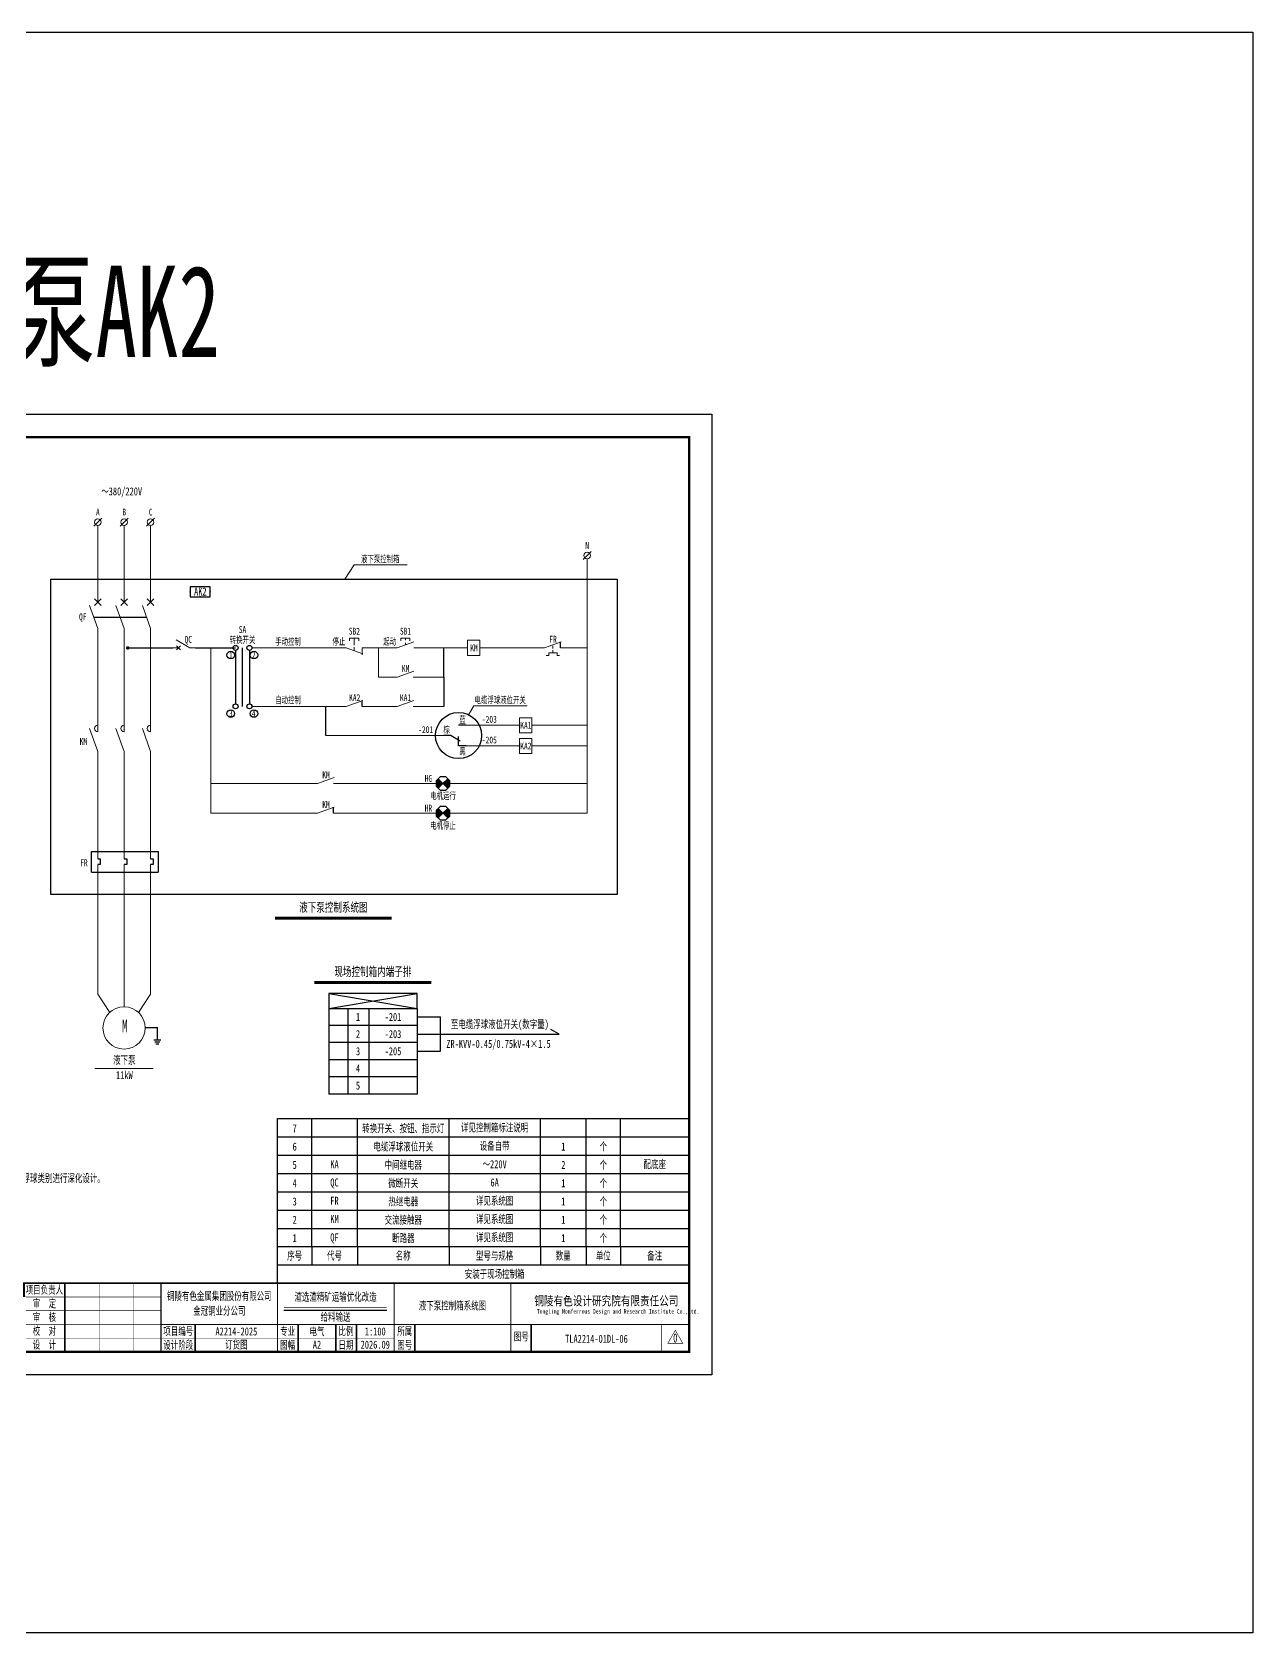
# Model space of a CAD drawing. Header units: millimetres. Extents: x 257344 to 1270023, y 272924 to 540726.
# Drawn here: x 727070 to 780473, y 446375 to 516375 of the extents above; entities that cross this region are included whole.
import ezdxf
from ezdxf.enums import TextEntityAlignment as Align

# ---------------------------------------------------------------- set-up
doc = ezdxf.new("R2010")
doc.units = ezdxf.units.MM
for name, pattern in [('DASHED', [0.75, 0.5, -0.25]), ('常规', [20, 10, 0, 10]), ('接地线', [1460, 500, 500, -200, 60, -200])]:
    doc.linetypes.add(name, pattern=pattern)
for name, color, linetype, lineweight in [('01', 7, 'Continuous', 50), ('1轮廓实线层', 7, 'Continuous', 18), ('_0', 7, 'Continuous', 25), ('CAXA0层', 7, 'Continuous', 25), ('SW', 8, 'Continuous', 20)]:
    doc.layers.add(name, color=color, linetype=linetype, lineweight=lineweight)
for name, color, linetype in [('4虚线层', 6, 'DASHED'), ('MX', 3, 'Continuous'), ('TEXT', 4, 'Continuous'), ('动力平面导线层', 3, '常规'), ('动力平面设备层', 1, 'Continuous'), ('图框', 7, 'Continuous'), ('标注-照明', 7, 'Continuous'), ('照明平面导线层', 3, 'Continuous'), ('照明平面设备层', 1, 'Continuous'), ('电气-接地设计-接地线', 3, '接地线')]:
    doc.layers.add(name, color=color, linetype=linetype)
doc.styles.add('HZ', font='', dxfattribs={"width": 0.75})
doc.styles.add('标准', font='', dxfattribs={"width": 0.667})
doc.styles.get('HZ').set_extended_font_data('SimSun')
doc.styles.get('标准').set_extended_font_data('NSimSun')

# ---------------------------------------------------------------- blocks, each defined once
blk = doc.blocks.new('HHG')
at = {"layer": '01', "color": 3, "lineweight": 30}
for p, q in [((320, 0), (0, 0)), ((320, 0), (708, -224)), ((959, 450), (640, 450)), ((640, -452), (640, -42)), ((959, -452), (640, -452))]:
    blk.add_line(p, q, dxfattribs=at)
blk = doc.blocks.new('*U31')
at = {"layer": '1轮廓实线层'}
for p, q in [((0, 15), (0, 10)), ((0, 5), (-3.5, 11.06)), ((0, 10), (-0.88, 10.88)), ((0, 10), (-0.88, 9.12)), ((0, 10), (0.88, 10.88)), ((0, 10), (0.88, 9.12)), ((0, 5), (0, 0))]:
    blk.add_line(p, q, dxfattribs=at)
blk = doc.blocks.new('PLA1')
at = {"color": 0, "linetype": 'ByBlock', "lineweight": -2}
for p, q in [((-500, 500), (-500, 0)), ((500, 500), (-500, 500)), ((-500, 0), (500, 0)), ((500, 0), (500, 500))]:
    blk.add_line(p, q, dxfattribs=at)
for p in [(-500, 250), (0, 500), (0, 0), (500, 250)]:
    blk.add_point(p, dxfattribs=at)
blk = doc.blocks.new('3')
at = {"layer": 'TEXT', "color": 7, "lineweight": 25, "style": 'HZ', "width": 0.75}
for s, height, p in [('铜陵有色设计研究院有限责任公司', 400, (221501, 249018)), ('Tongling Nonferrous Design and Research Institute Co.,Ltd.', 200, (221613, 248659))]:
    blk.add_text(s, height=height, dxfattribs=at).set_placement(p)
blk = doc.blocks.new('铜陵有色图签02')
at = {"layer": '图框', "linetype": 'Continuous', "lineweight": 50}
for p, q in [((-38401, 3003), (-38401, 1)), ((-29100, 3001), (-29100, 0))]:
    blk.add_line(p, q, dxfattribs=at)
at = {"layer": '图框', "color": 7, "linetype": 'Continuous', "lineweight": 25}
for p, q in [((-36201, 3010), (-36201, 9)), ((-34701, 3010), (-34701, 9)), ((-33401, 3017), (-33401, 16)), ((-31901, 3017), (-31901, 16)), ((-30601, 3017), (-30601, 16)), ((-29100, 1201), (-37501, 1201))]:
    blk.add_line(p, q, dxfattribs=at)
at = {"layer": '图框', "color": 7, "linetype": 'Continuous', "lineweight": 35}
for p, q in [((-27300, 3001), (-27300, 1)), ((-21600, 1197), (-21600, -3)), ((-17100, 1200), (-17100, 0)), ((-15450, 0), (-15450, 1200)), ((-14550, 1200), (-14550, 0)), ((-12000, 1201), (-12000, 1)), ((-6900, 1202), (-6900, 2))]:
    blk.add_line(p, q, dxfattribs=at)
at = {"layer": '图框', "lineweight": 25}
blk.add_line((-17723, 1830), (-13223, 1830), dxfattribs=at)
at = {"layer": '图框', "lineweight": 70, "const_width": 70}
blk.add_lwpolyline([(-17980, 3001), (0, 3001), (-38401, 3001)], dxfattribs=at)
at = {"layer": '图框', "color": 7, "linetype": 'Continuous', "lineweight": 25, "const_width": 25}
for points in [[(-37501, 3000), (-37501, 0)], [(-25800, 3001), (-25800, 1)], [(-24300, 3001), (-24300, 1)], [(-23100, 2401), (-37501, 2401)], [(-23100, 1801), (-37501, 1801)], [(-23100, 1201), (-29100, 1201)], [(-602, 943), (-932, 371), (-272, 371), (-602, 943)], [(-12900, 600), (-18000, 600), (-37501, 600)]]:
    blk.add_lwpolyline(points, dxfattribs=at)
at = {"layer": '图框', "linetype": 'Continuous', "lineweight": 50, "const_width": 50}
for points in [[(-23100, 3001), (-23100, 1)], [(-18000, 3000), (-18000, 0)]]:
    blk.add_lwpolyline(points, dxfattribs=at)
at = {"layer": '图框', "lineweight": 50, "const_width": 50}
for points in [[(-12900, 3001), (-12900, 1)], [(-7800, 3001), (-7800, 1)], [(0, 3000), (0, 0)], [(-23100, 1200), (0, 1200)]]:
    blk.add_lwpolyline(points, dxfattribs=at)
at = {"layer": '图框', "lineweight": 25, "const_width": 35}
blk.add_lwpolyline([(-17723, 1930), (-13223, 1930)], dxfattribs=at)
at = {"layer": '图框', "color": 7, "linetype": 'Continuous', "lineweight": 35, "const_width": 25}
blk.add_lwpolyline([(-1200, 1201), (-1200, 0)], dxfattribs=at)
at = {"layer": '图框', "linetype": 'Continuous', "lineweight": 70, "const_width": 70}
blk.add_lwpolyline([(-38401, 1), (0, 0)], dxfattribs=at)
at = {"layer": '图框', "lineweight": 25}
blk.add_blockref('3', (-228268, -246986), dxfattribs=at)
at = {"layer": 'TEXT', "color": 7, "lineweight": 25, "style": '标准', "width": 0.667}
for s, height, p in [('总  图', 300, (-36862, 2555)), ('建  筑', 300, (-34062, 2562)), ('热  工', 300, (-31262, 2562)), ('项目负责人', 350, (-28197, 2541)), ('会', 300, (-37942, 2054)), ('冶  炼', 300, (-36862, 1955)), ('化  工', 300, (-34062, 1962)), ('给排水', 300, (-31262, 1962)), ('审  定', 350, (-28197, 1941)), ('签', 300, (-37942, 1404)), ('选  矿', 300, (-36862, 1355)), ('暖  通', 300, (-34062, 1362)), ('自  控', 300, (-31262, 1362)), ('审  核', 350, (-28197, 1341)), ('栏', 300, (-37942, 754)), ('采  矿', 300, (-36862, 754)), ('机  械', 300, (-34062, 761)), ('电  气', 300, (-31262, 761)), ('校  对', 350, (-28197, 741)), ('项目编号', 350, (-22343, 730)), ('专业', 350, (-17559, 730)), ('比例', 350, (-15009, 730)), ('所属', 350, (-12438, 730)), ('图号', 350, (-7339, 495)), ('专  业', 300, (-36862, 170)), ('签  字', 300, (-35449, 170)), ('专  业', 300, (-34062, 177)), ('签  字', 300, (-32649, 177)), ('专  业', 300, (-31262, 177)), ('签  字', 300, (-29849, 177)), ('设  计', 350, (-28197, 139)), ('设计阶段', 350, (-22343, 130)), ('图幅', 350, (-17559, 130)), ('日期', 350, (-15009, 130)), ('图号', 350, (-12438, 130))]:
    blk.add_text(s, height=height, dxfattribs=at).set_placement(p, align=Align.CENTER)

msp = doc.modelspace()

# ---------------------------------------------------------------- hatches: boundary and pattern name
at = {"linetype": 'ByBlock', "lineweight": 25}
h = msp.add_hatch(dxfattribs=at)
h.set_pattern_fill('ANSI31', color=3, scale=184.8, style=0)
h.set_pattern_definition([(45, (180640.306, 485713.29), (-16.3341666, 16.3341666), [])])
h.paths.add_polyline_path([(745042.666, 483518.3283), (744833.76231, 483727.57914, 0.1991281417), (744746.986, 483518.3283, 0.1986966109), (744833.41516, 483309.42462)])
h.paths.add_polyline_path([(745251.91683, 483727.23198), (745042.666, 483518.3283), (745251.56968, 483309.07746, 0.1991281417), (745338.346, 483518.3283, 0.1986966109)])
h = msp.add_hatch(dxfattribs=at)
h.set_pattern_fill('ANSI31', color=1, scale=184.8, style=0)
h.set_pattern_definition([(45, (180640.22, 484413.29), (-16.3341666, 16.3341666), [])])
h.paths.add_polyline_path([(745042.57987, 482218.3283), (744833.67619, 482427.57914, 0.1991281417), (744746.89987, 482218.3283, 0.1986966109), (744833.32903, 482009.42462)])
h.paths.add_polyline_path([(745251.83071, 482427.23198), (745042.57987, 482218.3283), (745251.48355, 482009.07746, 0.1991281417), (745338.25987, 482218.3283, 0.1986966109)])

# ---------------------------------------------------------------- linework, layer by layer
at = {"color": 0, "linetype": 'ByBlock', "lineweight": 20}
for p, q in [((749487.55027, 489446.75112), (746655.79712, 489446.75112)), ((749853.09972, 489537.20112), (749853.09972, 489416.60112)), ((749853.09972, 489349.60452), (749853.09972, 489229.00452)), ((749563.65972, 489120.46452), (749672.19972, 489120.46452)), ((749672.19972, 489120.46452), (749672.19972, 489229.00452)), ((749672.19972, 489229.00452), (750033.99972, 489229.00452)), ((750033.99972, 489229.00452), (750033.99972, 489120.46452)), ((750033.99972, 489120.46452), (750142.53972, 489120.46452)), ((751348.96133, 486062.24401), (748925.18357, 486062.24401)), ((751348.96133, 485160.28732), (748925.18357, 485160.28732))]:
    msp.add_line(p, q, dxfattribs=at)
at = {"color": 3, "linetype": 'ByBlock', "lineweight": 25}
for p, q in [((745251.91683, 483727.23198), (744833.41516, 483309.42462)), ((745251.56968, 483309.07746), (744833.76231, 483727.57914)), ((740045.32887, 474336.59005), (743912.3553, 473685.76056)), ((740045.32887, 473685.76056), (743912.3553, 474336.59005)), ((740045.32887, 473685.76056), (740045.32887, 469936.74793)), ((740045.32887, 473685.76056), (743912.3553, 473685.76056)), ((740881.2235, 473685.76056), (740881.2235, 469936.74793)), ((741800.6454, 473685.76056), (741800.6454, 469936.74793)), ((743912.3553, 473685.76056), (743912.3553, 469936.74793)), ((743912.3553, 472935.95804), (740045.32887, 472935.95804)), ((743912.3553, 472186.15551), (740045.32887, 472186.15551)), ((743912.3553, 471436.35298), (740045.32887, 471436.35298)), ((743912.3553, 470686.55046), (740045.32887, 470686.55046)), ((743912.3553, 469936.74793), (740045.32887, 469936.74793))]:
    msp.add_line(p, q, dxfattribs=at)
at = {"color": 1, "linetype": 'ByBlock', "lineweight": 25}
for p, q in [((745251.83071, 482427.23198), (744833.32903, 482009.42462)), ((745251.48355, 482009.07746), (744833.67619, 482427.57914))]:
    msp.add_line(p, q, dxfattribs=at)
at = {"linetype": 'ByBlock'}
for p, q in [((729665.47664, 480550.36452), (732587.86294, 480550.36452)), ((729665.47664, 479645.48087), (729665.47664, 480550.36452)), ((729947.43075, 480226.08692), (730055.23744, 480226.08692)), ((730055.23744, 480226.08692), (730055.23744, 479969.75847)), ((731102.29635, 480226.08692), (731210.10304, 480226.08692)), ((731210.10304, 480226.08692), (731210.10304, 479969.75847)), ((732257.16195, 480226.08692), (732364.96864, 480226.08692)), ((732364.96864, 480226.08692), (732364.96864, 479969.75847)), ((732587.86294, 480550.36452), (732587.86294, 479645.48087)), ((729665.47664, 479645.48087), (732587.86294, 479645.48087)), ((730055.23744, 479969.75847), (729947.43075, 479969.75847)), ((731210.10304, 479969.75847), (731102.29635, 479969.75847)), ((732364.96864, 479969.75847), (732257.16195, 479969.75847))]:
    msp.add_line(p, q, dxfattribs=at)
at = {"color": 1, "linetype": 'ByBlock'}
for p, q in [((743912.3553, 473310.8593), (744931.33619, 473310.8593)), ((744931.33619, 471811.25425), (744931.33619, 473310.8593)), ((743912.3553, 472561.05677), (744931.33619, 472561.05677)), ((744931.33619, 472561.05677), (750132.5673, 472561.05677)), ((743912.3553, 471811.25425), (744931.33619, 471811.25425))]:
    msp.add_line(p, q, dxfattribs=at)
at = {"color": 3}
msp.add_lwpolyline([(257344.27341, 516374.72138), (780473.32221, 516374.72138), (780473.32221, 446374.72138), (257344.27341, 446374.72138)], close=True, dxfattribs=at)
at = {"color": 7, "linetype": 'ByBlock', "lineweight": 20, "const_width": 75}
msp.add_lwpolyline([(731219.67837, 489446.75112, 1), (731294.67837, 489446.75112, 1)], format="xyb", close=True, dxfattribs=at)
at = {"color": 3, "linetype": 'ByBlock', "lineweight": 25}
for points in [[(744920.19133, 483814.0083), (744746.986, 483640.80297), (744746.986, 483395.85363), (744920.19133, 483222.6483), (745165.14066, 483222.6483), (745338.346, 483395.85363), (745338.346, 483640.80297), (745165.14066, 483814.0083)], [(740045.32887, 473685.76056), (743912.3553, 473685.76056), (743912.3553, 474336.59005), (740045.32887, 474336.59005)]]:
    msp.add_lwpolyline(points, close=True, dxfattribs=at)
at = {"color": 1, "linetype": 'ByBlock', "lineweight": 25}
msp.add_lwpolyline([(744920.1052, 482514.0083), (744746.89987, 482340.80297), (744746.89987, 482095.85363), (744920.1052, 481922.6483), (745165.05453, 481922.6483), (745338.25987, 482095.85363), (745338.25987, 482340.80297), (745165.05453, 482514.0083)], close=True, dxfattribs=at)
at = {"layer": '4虚线层', "linetype": 'ByBlock', "ltscale": 0.1}
msp.add_circle((745727.47606, 485612.37855), 1008.51282, dxfattribs=at)
at = {"layer": '_0', "color": 0, "linetype": 'ByBlock', "ltscale": 500}
msp.add_line((729766.983, 490796.87627), (732076.7142, 490796.87627), dxfattribs=at)
at = {"layer": '_0', "color": 0, "linetype": 'ByBlock'}
msp.add_line((732020.29218, 472855.59924), (732552.58622, 472855.59924), dxfattribs=at)
at = {"layer": '_0', "linetype": 'ByBlock'}
msp.add_line((732552.58622, 472307.22933), (732552.58622, 472859.61323), dxfattribs=at)
at = {"layer": 'CAXA0层', "color": 2, "linetype": 'ByBlock', "lineweight": 40}
msp.add_line((737701.31346, 477652.96912), (742799.45875, 477652.96912), dxfattribs=at)
at = {"layer": 'CAXA0层', "color": 2, "linetype": 'ByBlock', "lineweight": 0}
msp.add_line((737701.31346, 477587.48619), (742799.45875, 477587.48619), dxfattribs=at)
at = {"layer": 'CAXA0层', "color": 3, "linetype": 'ByBlock', "lineweight": 40}
msp.add_line((739429.76944, 474840.05925), (744527.91473, 474840.05925), dxfattribs=at)
at = {"layer": 'CAXA0层', "color": 3, "linetype": 'ByBlock', "lineweight": 0}
msp.add_line((739429.76944, 474774.57632), (744527.91473, 474774.57632), dxfattribs=at)
at = {"layer": 'CAXA0层', "linetype": 'ByBlock', "lineweight": 0}
msp.add_line((729822.22874, 471057.77565), (732371.30139, 471057.77565), dxfattribs=at)
at = {"layer": 'MX', "color": 7, "linetype": 'ByBlock', "lineweight": 20}
for p, q in [((729774.20091, 494767.59713), (730120.66059, 495114.05681)), ((730929.06651, 494767.59713), (731275.52619, 495114.05681)), ((732083.93211, 494767.59713), (732430.39179, 495114.05681)), ((729947.43075, 494796.63902), (729947.43075, 491446.48817)), ((731102.29635, 494796.63902), (731102.29635, 491446.48817)), ((732257.16195, 494796.63902), (732257.16195, 491446.48817)), ((751175.65071, 493307.83966), (751522.11039, 493654.29934)), ((730091.78895, 491590.84637), (729803.07255, 491302.12997)), ((730091.78895, 491302.12997), (729803.07255, 491590.84637)), ((731246.65455, 491590.84637), (730957.93815, 491302.12997)), ((731246.65455, 491302.12997), (730957.93815, 491590.84637)), ((732401.52015, 491590.84637), (732112.80375, 491302.12997)), ((732401.52015, 491302.12997), (732112.80375, 491590.84637)), ((729947.43075, 490291.62257), (729586.53525, 491302.12997)), ((731102.29635, 490291.62257), (730741.40085, 491302.12997)), ((732257.16195, 490291.62257), (731896.26645, 491302.12997)), ((729947.43075, 485778.99133), (729947.43075, 490301.75668)), ((731102.29635, 485778.99133), (731102.29635, 490301.75668)), ((732257.16195, 485778.99133), (732257.16195, 490301.75668)), ((729947.43075, 484912.84213), (729586.53525, 485923.34953)), ((731102.29635, 484912.84213), (730741.40085, 485923.34953)), ((732257.16195, 484912.84213), (731896.26645, 485923.34953)), ((729947.43075, 480226.08692), (729947.43075, 484912.84213)), ((731102.29635, 484912.84213), (731102.29635, 480226.08692)), ((732257.16195, 484912.84213), (732257.16195, 480226.08692)), ((729947.43075, 479978.61356), (729947.43075, 474299.33923)), ((731102.29635, 479969.75847), (731102.29635, 473753.49481)), ((732257.16195, 479969.75847), (732257.16195, 474299.33923)), ((729947.43075, 474299.33923), (730473.68669, 473501.51366)), ((732257.16195, 474299.33923), (731730.90601, 473501.51366))]:
    msp.add_line(p, q, dxfattribs=at)
for centre, radius in [((729947.43075, 494940.82354), 144.35795), ((731102.29439, 494940.82354), 144.35795), ((732257.15803, 494940.82354), 144.35795), ((751348.87662, 493481.06606), 144.35795), ((731096.76506, 472829.61889), 923.89248)]:
    msp.add_circle(centre, radius, dxfattribs=at)
for centre in [(729947.43075, 485923.34953), (731102.29635, 485923.34953), (732257.16195, 485923.34953)]:
    msp.add_arc(centre, 144.3582, 89.9999972252, 269.9999944505, dxfattribs=at)
at = {"layer": 'SW', "color": 7, "linetype": 'ByBlock', "lineweight": 25}
for p, q in [((737808.79781, 468865.9), (739308.79781, 468865.9)), ((737808.79781, 468065.9), (737808.79781, 468865.9)), ((739308.79781, 468865.9), (741308.79781, 468865.9)), ((739308.79781, 468065.9), (739308.79781, 468865.9)), ((741308.79781, 468865.9), (745308.79781, 468865.9)), ((741308.79781, 468065.9), (741308.79781, 468865.9)), ((745308.79781, 468865.9), (749308.79781, 468865.9)), ((745308.79781, 468065.9), (745308.79781, 468865.9)), ((749308.79781, 468865.9), (751308.79781, 468865.9)), ((749308.79781, 468065.9), (749308.79781, 468865.9)), ((751308.79781, 468865.9), (752808.79781, 468865.9)), ((751308.79781, 468065.9), (751308.79781, 468865.9)), ((752808.79781, 468865.9), (755808.79781, 468865.9)), ((752808.79781, 468065.9), (752808.79781, 468865.9)), ((737808.79781, 468065.9), (739308.79781, 468065.9)), ((737808.79781, 467265.9), (737808.79781, 468065.9)), ((739308.79781, 468065.9), (741308.79781, 468065.9)), ((739308.79781, 467265.9), (739308.79781, 468065.9)), ((741308.79781, 468065.9), (745308.79781, 468065.9)), ((741308.79781, 467265.9), (741308.79781, 468065.9)), ((745308.79781, 468065.9), (749308.79781, 468065.9)), ((745308.79781, 467265.9), (745308.79781, 468065.9)), ((749308.79781, 468065.9), (751308.79781, 468065.9)), ((749308.79781, 467265.9), (749308.79781, 468065.9)), ((751308.79781, 468065.9), (752808.79781, 468065.9)), ((751308.79781, 467265.9), (751308.79781, 468065.9)), ((752808.79781, 468065.9), (755808.79781, 468065.9)), ((752808.79781, 467265.9), (752808.79781, 468065.9)), ((737808.79781, 467265.9), (739308.79781, 467265.9)), ((737808.79781, 466465.9), (737808.79781, 467265.9)), ((739308.79781, 467265.9), (741308.79781, 467265.9)), ((739308.79781, 466465.9), (739308.79781, 467265.9)), ((741308.79781, 467265.9), (745308.79781, 467265.9)), ((741308.79781, 466465.9), (741308.79781, 467265.9)), ((745308.79781, 467265.9), (749308.79781, 467265.9)), ((745308.79781, 466465.9), (745308.79781, 467265.9)), ((749308.79781, 467265.9), (751308.79781, 467265.9)), ((749308.79781, 466465.9), (749308.79781, 467265.9)), ((751308.79781, 467265.9), (752808.79781, 467265.9)), ((751308.79781, 466465.9), (751308.79781, 467265.9)), ((752808.79781, 467265.9), (755808.79781, 467265.9)), ((752808.79781, 466465.9), (752808.79781, 467265.9)), ((737808.79781, 466465.9), (739308.79781, 466465.9)), ((737808.79781, 465665.9), (737808.79781, 466465.9)), ((739308.79781, 466465.9), (741308.79781, 466465.9)), ((739308.79781, 465665.9), (739308.79781, 466465.9)), ((741308.79781, 466465.9), (745308.79781, 466465.9)), ((741308.79781, 465665.9), (741308.79781, 466465.9)), ((745308.79781, 466465.9), (749308.79781, 466465.9)), ((745308.79781, 465665.9), (745308.79781, 466465.9)), ((749308.79781, 466465.9), (751308.79781, 466465.9)), ((749308.79781, 465665.9), (749308.79781, 466465.9)), ((751308.79781, 466465.9), (752808.79781, 466465.9)), ((751308.79781, 465665.9), (751308.79781, 466465.9)), ((752808.79781, 466465.9), (755808.79781, 466465.9)), ((752808.79781, 465665.9), (752808.79781, 466465.9)), ((737808.79781, 465665.9), (739308.79781, 465665.9)), ((737808.79781, 464865.9), (737808.79781, 465665.9)), ((739308.79781, 465665.9), (741308.79781, 465665.9)), ((739308.79781, 464865.9), (739308.79781, 465665.9)), ((741308.79781, 465665.9), (745308.79781, 465665.9)), ((741308.79781, 464865.9), (741308.79781, 465665.9)), ((745308.79781, 465665.9), (749308.79781, 465665.9)), ((745308.79781, 464865.9), (745308.79781, 465665.9)), ((749308.79781, 465665.9), (751308.79781, 465665.9)), ((749308.79781, 464865.9), (749308.79781, 465665.9)), ((751308.79781, 465665.9), (752808.79781, 465665.9)), ((751308.79781, 464865.9), (751308.79781, 465665.9)), ((752808.79781, 465665.9), (755808.79781, 465665.9)), ((752808.79781, 464865.9), (752808.79781, 465665.9)), ((737808.79781, 464865.9), (739308.79781, 464865.9)), ((737808.79781, 464065.9), (737808.79781, 464865.9)), ((739308.79781, 464865.9), (741308.79781, 464865.9)), ((739308.79781, 464065.9), (739308.79781, 464865.9)), ((741308.79781, 464865.9), (745308.79781, 464865.9)), ((741308.79781, 464065.9), (741308.79781, 464865.9)), ((745308.79781, 464865.9), (749308.79781, 464865.9)), ((745308.79781, 464065.9), (745308.79781, 464865.9)), ((749308.79781, 464865.9), (751308.79781, 464865.9)), ((749308.79781, 464065.9), (749308.79781, 464865.9)), ((751308.79781, 464865.9), (752808.79781, 464865.9)), ((751308.79781, 464065.9), (751308.79781, 464865.9)), ((752808.79781, 464865.9), (755808.79781, 464865.9)), ((752808.79781, 464065.9), (752808.79781, 464865.9)), ((737808.79781, 464065.9), (739308.79781, 464065.9)), ((737808.79781, 463265.9), (737808.79781, 464065.9)), ((739308.79781, 464065.9), (741308.79781, 464065.9)), ((739308.79781, 463265.9), (739308.79781, 464065.9)), ((741308.79781, 464065.9), (745308.79781, 464065.9)), ((741308.79781, 463265.9), (741308.79781, 464065.9)), ((745308.79781, 464065.9), (749308.79781, 464065.9)), ((745308.79781, 463265.9), (745308.79781, 464065.9)), ((749308.79781, 464065.9), (751308.79781, 464065.9)), ((749308.79781, 463265.9), (749308.79781, 464065.9)), ((751308.79781, 464065.9), (752808.79781, 464065.9)), ((751308.79781, 463265.9), (751308.79781, 464065.9)), ((752808.79781, 464065.9), (755808.79781, 464065.9)), ((752808.79781, 463265.9), (752808.79781, 464065.9)), ((737808.79781, 462465.9), (737808.79781, 463265.9)), ((737808.79781, 463265.9), (755808.79781, 463265.9)), ((739308.79781, 463265.9), (739308.79781, 462465.9)), ((741308.79781, 463265.9), (741308.79781, 462465.9)), ((745308.79781, 463265.9), (745308.79781, 462465.9)), ((749308.79781, 463265.9), (749308.79781, 462465.9)), ((751308.79781, 463265.9), (751308.79781, 462465.9)), ((752808.79781, 463265.9), (752808.79781, 462465.9)), ((737808.79781, 462465.9), (755808.79781, 462465.9)), ((737808.79781, 461665.9), (737808.79781, 462465.9))]:
    msp.add_line(p, q, dxfattribs=at)
at = {"layer": 'TEXT', "color": 7, "linetype": 'ByBlock', "ltscale": 100}
for centre in [(735972.85838, 489446.75112), (736576.34588, 489446.75112)]:
    msp.add_circle(centre, 109.725, dxfattribs=at)
at = {"layer": '动力平面导线层', "color": 0, "linetype": 'ByBlock', "lineweight": -3, "ltscale": 100}
for p, q in [((750189.29152, 489446.75112), (750189.29152, 489708.18319)), ((741512.59069, 486890.50274), (741512.59069, 487151.93481)), ((740257.90875, 482218.3283), (740257.90875, 482479.76037))]:
    msp.add_line(p, q, dxfattribs=at)
at = {"layer": '动力平面导线层', "color": 0, "linetype": 'ByBlock'}
for p, q in [((745086.90504, 488168.62693), (745086.90504, 486890.50274)), ((739921.7604, 485612.37855), (739921.7604, 486890.50274))]:
    msp.add_line(p, q, dxfattribs=at)
at = {"layer": '动力平面导线层', "color": 4, "linetype": 'ByBlock'}
msp.add_lwpolyline([(727888.2519, 492457.84528), (752661.69396, 492457.84528), (752661.69396, 478660.46225), (727888.2519, 478660.46225)], close=True, dxfattribs=at)
at = {"layer": '动力平面设备层', "color": 1, "linetype": 'ByBlock', "lineweight": -3, "ltscale": 100}
msp.add_line((750132.5673, 472561.05677), (749756.00301, 472754.26344), dxfattribs=at)
at = {"layer": '动力平面设备层', "color": 0, "linetype": 'ByBlock', "lineweight": -3, "ltscale": 100}
for p, q in [((732397.81462, 472307.22933), (732707.35781, 472307.22933)), ((732439.52452, 472223.01485), (732665.64792, 472223.01485)), ((732481.23441, 472138.80038), (732623.93803, 472138.80038))]:
    msp.add_line(p, q, dxfattribs=at)
at = {"layer": '图框', "linetype": 'Continuous', "lineweight": 100, "const_width": 100}
msp.add_lwpolyline([(699908.79781, 458665.48597), (755808.79781, 458665.48597), (755808.79781, 498665.48597), (699908.79781, 498665.48597)], close=True, dxfattribs=at)
at = {"layer": '标注-照明', "linetype": 'ByBlock', "lineweight": 25, "ltscale": 100}
for p, q in [((731257.16195, 489446.75112), (733225.00783, 489446.75112)), ((734225.00783, 489446.75112), (735969.16408, 489446.75112)), ((735972.85838, 489337.02612), (735972.85838, 487000.22774)), ((736576.34588, 489337.02612), (736576.34588, 487000.22774))]:
    msp.add_line(p, q, dxfattribs=at)
at = {"layer": '标注-照明', "color": 0, "linetype": 'ByBlock', "lineweight": 25, "ltscale": 100}
msp.add_line((736274.81262, 486890.50274), (736274.81262, 489446.75112), dxfattribs=at)
at = {"layer": '标注-照明', "linetype": 'ByBlock', "lineweight": 25, "ltscale": 100}
for centre, radius in [((735759.56272, 489131.39937), 164.79793), ((736775.80377, 489131.39937), 164.79793), ((735759.56272, 486575.15099), 164.79793), ((735972.85838, 486890.50274), 109.725), ((736576.34588, 486890.50274), 109.725), ((736775.80377, 486575.15099), 164.79793)]:
    msp.add_circle(centre, radius, dxfattribs=at)
at = {"layer": '照明平面导线层', "color": 4, "linetype": 'ByBlock', "lineweight": 20}
for q in [(740745.63207, 492457.84528), (743476.8472, 493082.44098)]:
    msp.add_line((741153.66219, 493082.44098), q, dxfattribs=at)
at = {"layer": '照明平面导线层', "color": 0, "linetype": 'ByBlock', "lineweight": 20}
for p, q in [((751349.00402, 482218.3283), (751348.88055, 493336.70811)), ((734893.63723, 489446.75112), (734893.72932, 482218.3283)), ((736686.07088, 489446.75112), (740810.84944, 489446.75112)), ((740810.84944, 489446.75112), (741541.96357, 489185.31905)), ((741161.72006, 489677.86942), (741161.72006, 489878.36692)), ((741161.72006, 489572.06206), (741161.72006, 489672.31081)), ((741161.72006, 489321.28667), (741161.72006, 489471.81331)), ((743034.21912, 489446.75112), (741512.59069, 489446.75112)), ((741512.59069, 489446.75112), (741512.59069, 489145.53141)), ((742223.22904, 489446.75112), (742223.22904, 488168.62693)), ((743034.21912, 489446.75112), (743765.33325, 489708.18319)), ((743399.77618, 489778.11817), (743399.77618, 489878.36692)), ((743399.77618, 489577.46715), (743399.77618, 489672.66023)), ((743776.9186, 489446.75112), (746120.04964, 489446.75112)), ((749487.55027, 489446.75112), (750218.66441, 489708.18319)), ((750189.29152, 489446.75112), (751348.89697, 489446.75112)), ((743034.21912, 488168.62693), (742223.22904, 488168.62693)), ((743034.21912, 488168.62693), (743765.33325, 488430.059)), ((743735.96037, 488168.62693), (745086.90504, 488168.62693)), ((736686.07088, 486890.50274), (740810.84944, 486890.50274)), ((740810.84944, 486890.50274), (741541.96357, 487151.93481)), ((741512.59069, 486890.50274), (743034.21912, 486890.50274)), ((743034.21912, 486890.50274), (743765.33325, 487151.93481)), ((743735.96037, 486890.50274), (745086.90504, 486890.50274)), ((746046.30504, 486062.24401), (748389.43608, 486062.24401)), ((739921.7604, 485612.37855), (745086.90504, 485612.37855)), ((746046.30504, 485160.28732), (748389.43608, 485160.28732)), ((739556.25363, 483518.3283), (740287.36776, 483779.76037)), ((734893.64531, 483518.3283), (739556.25363, 483518.3283)), ((740257.99488, 483518.3283), (744746.986, 483518.3283)), ((745338.346, 483518.3283), (751349.06192, 483518.3283)), ((739556.1675, 482218.3283), (740287.28163, 482479.76037)), ((734893.55919, 482218.3283), (739556.1675, 482218.3283)), ((740257.90875, 482218.3283), (744746.89987, 482218.3283)), ((745338.25987, 482218.3283), (751349.00402, 482218.3283))]:
    msp.add_line(p, q, dxfattribs=at)
at = {"layer": '照明平面导线层', "color": 6, "linetype": 'ByBlock', "lineweight": 20}
for q in [(746155.10347, 486525.74207), (748722.52009, 486920.03355)]:
    msp.add_line((746399.33508, 486920.03355), q, dxfattribs=at)
at = {"layer": '照明平面导线层', "color": 0, "linetype": 'ByBlock', "lineweight": 20}
for points in [[(741362.21756, 489758.06842), (741362.21756, 489878.36692), (740961.22256, 489878.36692), (740961.22256, 489758.06842)], [(743600.27368, 489758.06842), (743600.27368, 489878.36692), (743199.27868, 489878.36692), (743199.27868, 489758.06842)]]:
    msp.add_lwpolyline(points, dxfattribs=at)
for points in [[(746120.04964, 489777.52446), (746655.79712, 489777.52446), (746655.79712, 489115.97777), (746120.04964, 489115.97777)], [(748389.43608, 486393.01735), (748925.18357, 486393.01735), (748925.18357, 485731.47066), (748389.43608, 485731.47066)], [(748389.43608, 485491.06066), (748925.18357, 485491.06066), (748925.18357, 484829.51397), (748389.43608, 484829.51397)]]:
    msp.add_lwpolyline(points, close=True, dxfattribs=at)
at = {"layer": '照明平面设备层', "color": 0, "lineweight": -3, "ltscale": 100}
msp.add_lwpolyline([(697408.79781, 499665.48597), (756808.79781, 499665.48597), (756808.79781, 457665.48597), (697408.79781, 457665.48597)], close=True, dxfattribs=at)
at = {"layer": '电气-接地设计-接地线', "color": 0, "linetype": 'ByBlock', "lineweight": -3}
msp.add_line((745086.90504, 488168.62693), (745086.90504, 489446.75112), dxfattribs=at)

# ---------------------------------------------------------------- block references
at = {"layer": '_0', "color": 3, "linetype": 'ByBlock', "xscale": -100, "yscale": 100, "zscale": 100, "rotation": 90}
msp.add_blockref('*U31', (734475.00783, 489446.75112), dxfattribs=at)
at = {"layer": '动力平面导线层', "color": 0, "linetype": 'ByBlock'}
msp.add_blockref('HHG', (745086.90504, 485612.37855), dxfattribs=at)
at = {"layer": '图框', "lineweight": 25}
msp.add_blockref('铜陵有色图签02', (755808.79781, 458665.48597), dxfattribs=at)
at = {"layer": '照明平面设备层', "color": 1, "linetype": 'ByBlock', "lineweight": 30, "xscale": 0.8640000019222498, "yscale": 0.8640000000596046, "zscale": 0.8640000000000001}
msp.add_blockref('PLA1', (734423.68895, 491679.4457), dxfattribs=at)

# ---------------------------------------------------------------- texts
at = {"layer": 'SW', "color": 4, "linetype": 'ByBlock', "lineweight": 25, "style": '标准', "width": 0.667}
for s, height, p in [('液下泵AK2', 4000, (727108.79781, 502164.96643)), ('液下泵', 350, (731108.17418, 471253.17404)), ('11kW', 350, (731108.17418, 470589.6193))]:
    msp.add_text(s, height=height, dxfattribs=at).set_placement(p, align=Align.CENTER)
at = {"layer": 'SW', "color": 7, "linetype": 'ByBlock', "lineweight": 25, "style": '标准', "width": 0.667}
for s, p in [('AK2', (734432.3048, 491734.64555)), ('1', (741329.45382, 473135.95804)), ('-201', (742858.74689, 473135.95804)), ('至电缆浮球液位开关(数字量)', (747530.52063, 472818.26524)), ('2', (741329.45382, 472386.15551)), ('-203', (742858.74689, 472386.15551)), ('3', (741329.45382, 471636.35298)), ('-205', (742858.74689, 471636.35298)), ('ZR-KVV-0.45/0.75kV-4×1.5', (747473.54556, 471958.3278)), ('4', (741329.45382, 470886.55046)), ('5', (741329.45382, 470136.74793)), ('7', (738558.79781, 468265.9)), ('转换开关、按钮、指示灯', (743308.79781, 468265.9)), ('详见控制箱标注说明', (747304.94047, 468296.81343)), ('6', (738558.79781, 467465.9)), ('电缆浮球液位开关', (743308.79781, 467465.9)), ('设备自带', (747304.94047, 467496.81343)), ('1', (750308.79781, 467465.9)), ('个', (752058.79781, 467465.9)), ('5', (738558.79781, 466665.9)), ('KA', (740299.94047, 466696.81343)), ('中间继电器', (743308.79781, 466665.9)), ('～220V', (747304.94047, 466696.81343)), ('2', (750308.79781, 466665.9)), ('个', (752058.79781, 466665.9)), ('配底座', (754304.94047, 466696.81343)), ('4', (738558.79781, 465865.9)), ('QC', (740299.94047, 465896.81343)), ('微断开关', (743308.79781, 465865.9)), ('6A', (747304.94047, 465896.81343)), ('1', (750308.79781, 465865.9)), ('个', (752058.79781, 465865.9)), ('3', (738558.79781, 465065.9)), ('FR', (740299.94047, 465096.81343)), ('热继电器', (743308.79781, 465065.9)), ('详见系统图', (747304.94047, 465096.81343)), ('1', (750308.79781, 465065.9)), ('个', (752058.79781, 465065.9)), ('2', (738558.79781, 464265.9)), ('KM', (740299.94047, 464296.81343)), ('交流接触器', (743308.79781, 464265.9)), ('详见系统图', (747304.94047, 464296.81343)), ('1', (750308.79781, 464265.9)), ('个', (752058.79781, 464265.9)), ('1', (738558.79781, 463465.9)), ('QF', (740299.94047, 463496.81343)), ('断路器', (743308.79781, 463465.9)), ('详见系统图', (747304.94047, 463496.81343)), ('1', (750308.79781, 463465.9)), ('个', (752058.79781, 463465.9)), ('序号', (738556.94047, 462696.81343)), ('代号', (740299.94047, 462696.81343)), ('名称', (743304.94047, 462696.81343)), ('型号与规格', (747304.94047, 462696.81343)), ('数量', (750304.94047, 462696.81343)), ('单位', (752054.94047, 462696.81343)), ('备注', (754304.94047, 462696.81343)), ('安装于现场控制箱', (747304.94047, 461896.81343))]:
    msp.add_text(s, height=350, dxfattribs=at).set_placement(p, align=Align.CENTER)
at = {"layer": 'SW', "color": 2, "linetype": 'ByBlock', "lineweight": 25, "style": '标准', "width": 0.667}
msp.add_text('液下泵控制系统图', height=400, dxfattribs=at).set_placement((740250.15837, 477907.98315), align=Align.CENTER)
at = {"layer": 'SW', "color": 3, "linetype": 'ByBlock', "lineweight": 25, "style": '标准', "width": 0.667}
msp.add_text('现场控制箱内端子排', height=400, dxfattribs=at).set_placement((741978.61435, 475095.07328), align=Align.CENTER)
at = {"layer": 'SW', "color": 4, "linetype": 'Continuous', "lineweight": 25, "style": '标准', "width": 0.667}
for s, height, p in [('铜陵有色金属集团股份有限公司', 350, (735262.65097, 460933.57187)), ('金冠铜业分公司', 350, (735262.65097, 460285.90163)), ('渣选渣精矿运输优化改造', 350, (740345.64971, 460896.46561)), ('液下泵控制箱系统图', 350, (745459.70922, 460512.39892)), ('给料输送', 350, (740345.64971, 460019.79762)), ('A2214-2025', 350, (736008.22153, 459385.16599)), ('电气', 350, (739532.97432, 459385.16599)), ('1:100', 350, (742082.97432, 459385.16599)), ('TLA2214-01DL-06', 350, (751758.11222, 459061.95653)), ('0', 400, (755206.57029, 459073.44634)), ('A2', 350, (739532.97432, 458805.46394)), ('2026.09', 350, (742082.97432, 458805.46394))]:
    msp.add_text(s, height=height, dxfattribs=at).set_placement(p, align=Align.CENTER)
at = {"layer": 'SW', "color": 1, "linetype": 'Continuous', "lineweight": 25, "style": '标准', "width": 0.667}
msp.add_text('订货图', height=350, dxfattribs=at).set_placement((736008.22153, 458805.46394), align=Align.CENTER)
at = {"layer": 'SW', "color": 0, "linetype": 'ByBlock', "lineweight": 25, "insert": (718249.34683, 468187.7492), "char_height": 350, "width": 23102.543168, "attachment_point": 1, "style": '标准'}
msp.add_mtext('设计说明：\\P{\\W0.7;    1、\\W0.667;\\C7;本型号控制箱共有1个。\\P\\W0.7;\\C0;    2、\\W0.667;\\C7;控制箱采用聚碳酸酯材质，防护等级IP54。\\P\\W0.7;\\C0;    3、\\W0.667;\\C7;本控制原理图作为参考，电气设备成套商根据不同浮球类别进行深化设计。}', dxfattribs=at)
at = {"layer": 'TEXT', "color": 7, "linetype": 'ByBlock', "ltscale": 100, "style": '标准', "width": 0.667}
for s, height, p in [('～380/220V', 350, (730991.61671, 496115.84901)), ('A', 300, (729949.8103, 495235.40777)), ('B', 300, (731104.6759, 495235.40777)), ('C', 300, (732259.5415, 495235.40777)), ('N', 300, (751351.2601, 493775.6503)), ('QF', 300, (729290.49323, 490657.27644)), ('SA', 300, (736275.77664, 490098.27411)), ('SB2', 300, (741169.89246, 490027.02626)), ('SB1', 300, (743407.94858, 490027.02626)), ('QC', 300, (733906.37421, 489666.99431)), ('转换开关', 300, (736275.77664, 489649.23352)), ('手动控制', 300, (738264.42826, 489572.78537)), ('停止', 300, (740492.39415, 489577.46455)), ('起动', 300, (742715.76383, 489577.46455)), ('KM', 300, (746401.45996, 489296.31762)), ('FR', 300, (749861.27973, 489676.00212)), ('1', 300, (735765.32095, 488992.13385)), ('2', 300, (736770.37087, 488992.13385)), ('KM', 300, (743407.94858, 488397.87794)), ('自动控制', 300, (738264.42826, 487016.53699)), ('KA2', 300, (741184.5789, 487119.75375)), ('KA1', 300, (743407.94858, 487119.75375)), ('3', 300, (735765.32095, 486435.88547)), ('4', 300, (736770.37087, 486435.88547)), ('棕', 300, (745203.88276, 485724.65859)), ('蓝', 300, (745897.46486, 486155.27373)), ('KA1', 300, (748670.8464, 485911.8105)), ('KM', 300, (729316.27148, 485206.31691)), ('黑', 300, (745897.46486, 484777.46138)), ('KA2', 300, (748670.8464, 485009.85381)), ('KM', 300, (739929.98309, 483747.57931)), ('HG', 300, (744409.47655, 483590.46607)), ('电机运行', 300, (745045.67899, 482829.83803)), ('KM', 300, (739929.89696, 482447.57931)), ('HR', 300, (744409.39043, 482290.46607)), ('电机停止', 300, (745045.59286, 481529.83803)), ('FR', 300, (729340.63597, 479901.51667)), ('M', 550, (731129.50247, 472642.40779))]:
    msp.add_text(s, height=height, dxfattribs=at).set_placement(p, align=Align.CENTER)
at = {"layer": 'TEXT', "color": 4, "linetype": 'ByBlock', "ltscale": 100, "style": '标准', "width": 0.667}
msp.add_text('液下泵控制箱', height=300, dxfattribs=at).set_placement((742303.19822, 493183.896), align=Align.CENTER)
at = {"layer": 'TEXT', "color": 6, "linetype": 'ByBlock', "ltscale": 100, "style": '标准', "width": 0.667}
msp.add_text('电缆浮球液位开关', height=300, dxfattribs=at).set_placement((747548.8711, 487021.48857), align=Align.CENTER)
at = {"layer": 'TEXT', "color": 2, "linetype": 'ByBlock', "ltscale": 100, "style": '标准', "width": 0.667}
for s, p in [('-201', (744288.21432, 485722.89088)), ('-203', (747073.52529, 486172.75634)), ('-205', (747073.52529, 485270.79965))]:
    msp.add_text(s, height=300, dxfattribs=at).set_placement(p, align=Align.CENTER)

doc.saveas('drawing.dxf')
